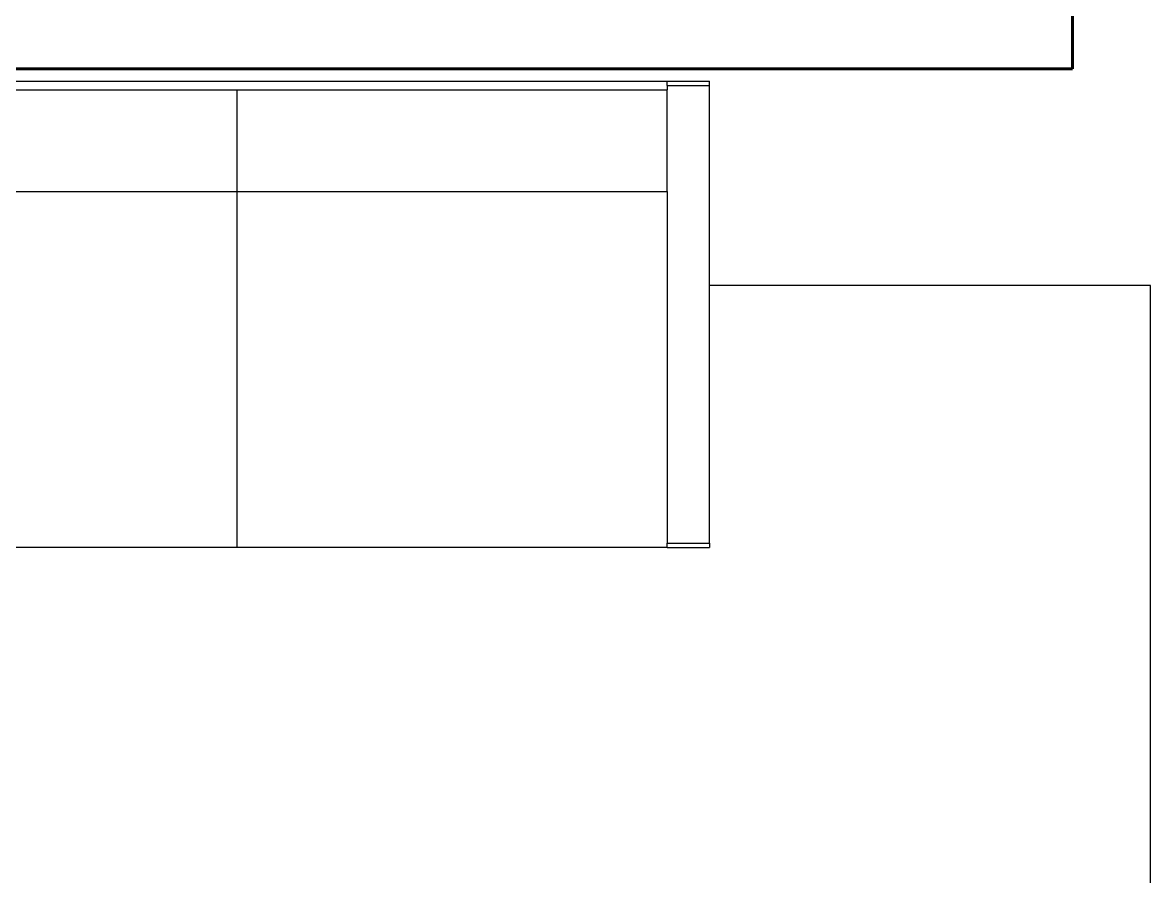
# Model space of a CAD drawing. Header units: metres. Extents: x 244.4 to 340.3, y -4.1 to 64.3.
# Drawn here: x 252.885 to 254.994, y 40.403 to 41.999 of the extents above; entities that cross this region are included whole.
import ezdxf

# ---------------------------------------------------------------- set-up
doc = ezdxf.new("R2010")
doc.units = ezdxf.units.M
doc.layers.add('A-WALL', color=6, linetype='Continuous', lineweight=60)
doc.layers.add('Edges', color=7, linetype='Continuous')

# ---------------------------------------------------------------- blocks, each defined once
blk = doc.blocks.new('Sofa set 04 pl')
at = {"layer": 'Edges'}
for p, q in [((151.922, 240.07), (149.422, 240.071)), ((149.422, 239.821), (149.422, 240.071)), ((151.922, 239.82), (149.422, 239.821)), ((149.422, 228.01), (149.422, 239.821)), ((200.172, 240.069), (151.922, 240.07)), ((151.922, 239.82), (151.922, 240.07)), ((151.922, 239.82), (151.922, 239.57)), ((177.297, 239.569), (151.922, 239.57)), ((151.922, 233.57), (151.922, 239.57)), ((200.172, 239.569), (177.297, 239.569)), ((177.297, 233.569), (177.297, 239.569)), ((151.922, 233.57), (151.921, 212.82)), ((177.297, 233.569), (151.922, 233.57)), ((177.296, 212.569), (177.297, 233.569)), ((202.672, 233.568), (177.297, 233.569)), ((123.4, 228.01), (149.422, 228.01)), ((123.4, 186.821), (123.4, 228.01)), ((149.421, 212.821), (149.422, 228.01)), ((151.921, 212.82), (149.421, 212.821)), ((149.421, 212.821), (149.421, 212.571)), ((151.921, 212.57), (149.421, 212.571)), ((151.921, 212.57), (151.921, 212.82)), ((151.921, 212.57), (177.296, 212.569)), ((177.296, 212.569), (202.671, 212.568))]:
    blk.add_line(p, q, dxfattribs=at)

msp = doc.modelspace()

# ---------------------------------------------------------------- linework, layer by layer
at = {"layer": 'A-WALL'}
for p, q in [((254.8477, 41.9123), (254.8477, 42.2123)), ((251.5977, 41.9123), (254.8477, 41.9123))]:
    msp.add_line(p, q, dxfattribs=at)

# ---------------------------------------------------------------- block references
at = {"xscale": -0.03168200485858711, "yscale": 0.03168200485858711, "zscale": 0.03168200485858711}
msp.add_blockref('Sofa set 04 pl', (258.9031, 34.2832), dxfattribs=at)

doc.saveas('drawing.dxf')
